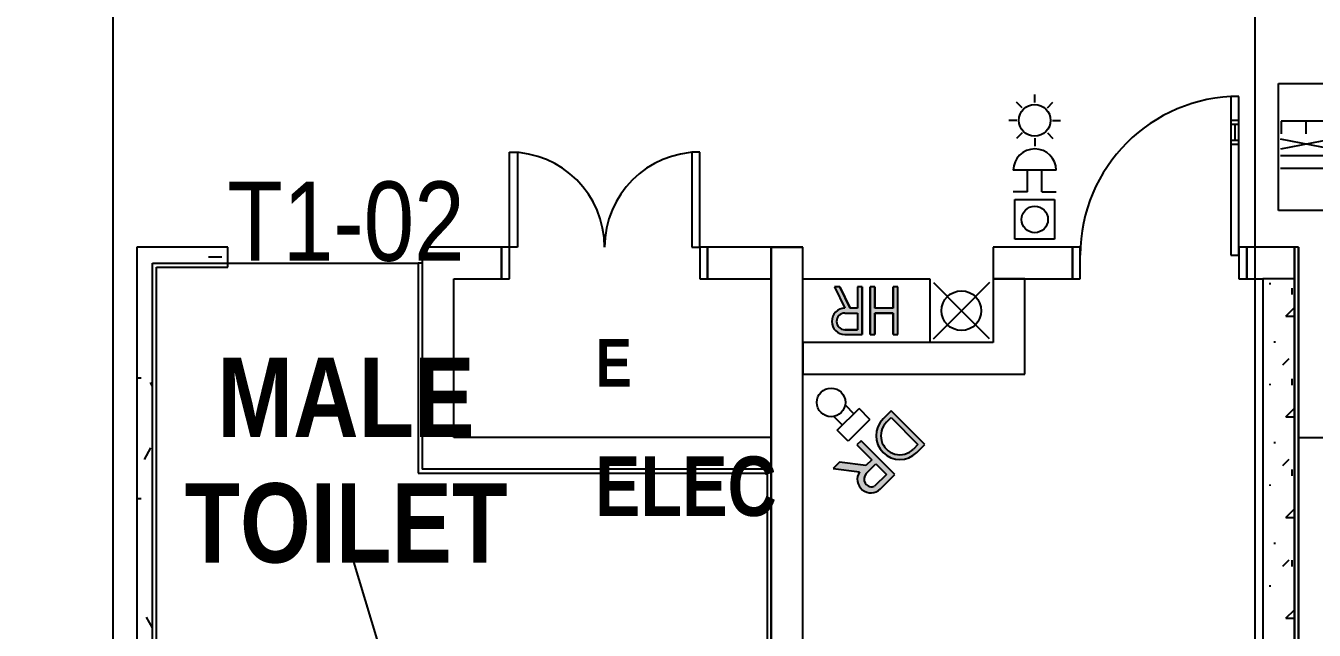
# Model space of a CAD drawing. Header units: millimetres. Extents: x -20146070 to 165023, y -3349561 to 35447.
# Drawn here: x 17136 to 25261, y -51630 to -47818 of the extents above; entities that cross this region are included whole.
import ezdxf

# ---------------------------------------------------------------- set-up
doc = ezdxf.new("R2010")
doc.units = ezdxf.units.MM
doc.header["$LTSCALE"] = 50
doc.linetypes.add('BLK_2 - 1ST_2ND_STOREY_PLAN$0$IDA - Hidden 065', pattern=[537.5, 375, -162.5])
for name, color, linetype in [('BLK_2 - 1ST_2ND_STOREY_PLAN$0$0-1', 8, 'Continuous'), ('BLK_2 - 1ST_2ND_STOREY_PLAN$0$1599_DB_A_BLK2_HQ_R21- LINKVIEW_BLK2_1ST STOREY Toilet JOH$0$A-_DETA----_ED', 8, 'Continuous'), ('BLK_2 - 1ST_2ND_STOREY_PLAN$0$1599_DB_A_BLK2_HQ_R21- LINKVIEW_BLK2_1ST STOREY Toilet JOH$0$A-_DOOR----_E-1', 8, 'Continuous'), ('BLK_2 - 1ST_2ND_STOREY_PLAN$0$1599_DB_A_BLK2_HQ_R21- LINKVIEW_BLK2_1ST STOREY Toilet JOH$0$A-_WALL----_H-2', 8, 'Continuous'), ('BLK_2 - 1ST_2ND_STOREY_PLAN$0$1599_DB_A_BLK2_HQ_R21- LINKVIEW_BLK2_1ST STOREY Toilet JOH$0$S-_COLN----_E', 8, 'Continuous'), ('BLK_2 - 1ST_2ND_STOREY_PLAN$0$A-_DETA----_E-2', 8, 'BLK_2 - 1ST_2ND_STOREY_PLAN$0$IDA - Hidden 065'), ('BLK_2 - 1ST_2ND_STOREY_PLAN$0$A-_DETA----_ED-2', 8, 'Continuous'), ('BLK_2 - 1ST_2ND_STOREY_PLAN$0$A-_DOOR----_E-1', 8, 'Continuous'), ('BLK_2 - 1ST_2ND_STOREY_PLAN$0$A-_FLOR----_E', 8, 'Continuous'), ('BLK_2 - 1ST_2ND_STOREY_PLAN$0$A-_FURT----_E-1', 8, 'Continuous'), ('BLK_2 - 1ST_2ND_STOREY_PLAN$0$A-_ROOMNAME_A', 7, 'Continuous'), ('BLK_2 - 1ST_2ND_STOREY_PLAN$0$A-_WALL----_E', 8, 'Continuous'), ('BLK_2 - 1ST_2ND_STOREY_PLAN$0$A-_WALL----_E-1', 8, 'Continuous'), ('BLK_2 - 1ST_2ND_STOREY_PLAN$0$A-_WALL----_H-1', 8, 'Continuous'), ('BLK_2 - 1ST_2ND_STOREY_PLAN$0$A-_WALLPRTN_E', 8, 'Continuous'), ('BLK_2 - 1ST_2ND_STOREY_PLAN$0$A-_WALLPRTN_E-1', 8, 'Continuous'), ('BLK_2 - 1ST_2ND_STOREY_PLAN$0$E-_FIREALAM_E-1', 8, 'Continuous'), ('BLK_2 - 1ST_2ND_STOREY_PLAN$0$E-_LIGT----_E', 8, 'Continuous'), ('BLK_2 - 1ST_2ND_STOREY_PLAN$0$M-_EQPT----_E-1', 8, 'Continuous'), ('NW_ARCHI RM NAME', 7, 'Continuous'), ('NW_GRID LINE', 8, 'Continuous')]:
    doc.layers.add(name, color=color, linetype=linetype)
doc.styles.add('Arial Narrow_1', font='ARIALN.TTF', dxfattribs={"height": 500})
doc.styles.add('Arial Narrow_B_1', font='ARIALNB.TTF', dxfattribs={"height": 500})
doc.styles.add('Arial Narrow_B_2', font='ARIALNB.TTF', dxfattribs={"height": 375})
doc.styles.add('BLK_2 - 1ST_2ND_STOREY_PLAN$0$Arial Narrow_B_3', font='ARIALNB.TTF', dxfattribs={"height": 300})
pattern_1 = [(0, (0, 0), (1016, 254), [83.82, -678.18, 83.82, -678.18, -4064]), (0, (0, 0), (1016, 254), [-1524, 83.82, -1440.18, 83.82, -678.18, -1778]), (0, (0, 0), (1016, 254), [-3810, 83.82, -424.18, 83.82, -1186.18]), (120, (381, 127), (-727.9705, 752.8818), [83.82, -678.18, 83.82, -678.18, -4064]), (120, (381, 127), (-727.9705, 752.8818), [-1524, 83.82, -1440.18, 83.82, -678.18, -1778]), (120, (381, 127), (-727.9705, 752.8818), [-3810, 83.82, -424.18, 83.82, -1186.18]), (240, (508, 635), (-288.0295, -1006.8818), [83.82, -678.18, 83.82, -678.18, -4064]), (240, (508, 635), (-288.0295, -1006.8818), [-1524, 83.82, -1440.18, 83.82, -678.18, -1778]), (240, (508, 635), (-288.0295, -1006.8818), [-3810, 83.82, -424.18, 83.82, -1186.18])]

# ---------------------------------------------------------------- blocks, each defined once
blk = doc.blocks.new('BLK_2 - 1ST_2ND_STOREY_PLAN$0$IDA - Fire Alarm Bell1 - IDA - Fire Alarm Bell-2587577-BLK 2 1ST STOREY PLAN')
at = {"layer": 'BLK_2 - 1ST_2ND_STOREY_PLAN$0$A-_DETA----_ED-2'}
for p, q in [((-45, -350), (-135, -350)), ((-45, -350), (-45, -485)), ((45, -350), (135, -350)), ((45, -350), (45, -485)), ((-135, -485), (135, -485))]:
    blk.add_line(p, q, dxfattribs=at)
blk.add_arc((0, -485), 135, 180, 360, dxfattribs=at)
blk = doc.blocks.new('BLK_2 - 1ST_2ND_STOREY_PLAN$0$IDA - Manual Call Point1 - IDA - Manual Call Point-2587578-BLK 2 1ST STOREY PLAN')
at = {"layer": 'BLK_2 - 1ST_2ND_STOREY_PLAN$0$A-_DETA----_ED-2'}
for p, q in [((-125, -300), (-125, -50)), ((-125, -50), (125, -50)), ((125, -50), (125, -300)), ((125, -300), (-125, -300))]:
    blk.add_line(p, q, dxfattribs=at)
blk.add_circle((0, -175), 83.3, dxfattribs=at)
blk = doc.blocks.new('BLK_2 - 1ST_2ND_STOREY_PLAN$0$IDA - F - Single - Swing - VP - 1100L X 2200H - B2-FTD01 - 1HR-3251154-BLK 2 1ST STOREY PLAN')
at = {"layer": 'BLK_2 - 1ST_2ND_STOREY_PLAN$0$A-_DOOR----_E-1'}
for p, q in [((500, 1050.8), (450, 1050.8)), ((450, 1050.8), (450, 50.8)), ((500, 50.8), (500, 1050.8)), ((450, 900.8), (500, 900.8)), ((450, 875.8), (500, 875.8)), ((475, 875.8), (475, 775.8)), ((450, 775.8), (500, 775.8)), ((450, 750.8), (500, 750.8)), ((-500, 100), (-550, 100)), ((-550, 100), (-550, -100)), ((-500, -100), (-500, 100)), ((550, 100), (500, 100)), ((500, 100), (500, -100)), ((550, -100), (550, 100)), ((450, 50.8), (500, 50.8)), ((-550, -100), (-500, -100)), ((500, -100), (550, -100))]:
    blk.add_line(p, q, dxfattribs=at)
blk.add_arc((500, 50.8), 1000, 90, 180, dxfattribs=at)
blk = doc.blocks.new('BLK_2 - 1ST_2ND_STOREY_PLAN$0$IDA - Strobe Light - IDA - Strobe Light-3513472-BLK 2 1ST STOREY PLAN')
at = {"layer": 'BLK_2 - 1ST_2ND_STOREY_PLAN$0$A-_DETA----_ED-2'}
for p, q in [((-79.5, 879.5), (-114.9, 914.9)), ((0, 912.5), (0, 962.5)), ((79.5, 879.5), (114.9, 914.9)), ((-112.5, 800), (-162.5, 800)), ((112.5, 800), (162.5, 800)), ((-79.5, 720.5), (-114.9, 685.1)), ((0, 687.5), (0, 637.5)), ((79.5, 720.5), (114.9, 685.1))]:
    blk.add_line(p, q, dxfattribs=at)
blk.add_circle((0, 800), 100, dxfattribs=at)
blk = doc.blocks.new('BLK_2 - 1ST_2ND_STOREY_PLAN$0$IDA - F - Double - Swing - 1300L X 2130H - B2-FTD04 - 2HR-3245310-BLK 2 1ST STOREY PLAN')
at = {"layer": 'BLK_2 - 1ST_2ND_STOREY_PLAN$0$A-_DOOR----_E-1'}
for p, q in [((-600, 700), (-550, 700)), ((-600, 100), (-600, 700)), ((-550, 700), (-550, 100)), ((600, 700), (550, 700)), ((550, 700), (550, 100)), ((600, 100), (600, 700)), ((-600, 100), (-650, 100)), ((-650, 100), (-650, -100)), ((-550, 100), (-600, 100)), ((-600, -100), (-600, 100)), ((550, 100), (600, 100)), ((650, 100), (600, 100)), ((600, 100), (600, -100)), ((650, -100), (650, 100)), ((-650, -100), (-600, -100)), ((600, -100), (650, -100))]:
    blk.add_line(p, q, dxfattribs=at)
for centre, start, end in [((-600, 100), 360, 90), ((600, 100), 90, 180)]:
    blk.add_arc(centre, 600, start, end, dxfattribs=at)
blk = doc.blocks.new('BLK_2 - 1ST_2ND_STOREY_PLAN$0$IDA - Exit Sign - IDA - Exit Sign - One Side-3918079-BLK 2 1ST STOREY PLAN')
at = {"layer": 'BLK_2 - 1ST_2ND_STOREY_PLAN$0$A-_DETA----_ED-2'}
for p, q in [((-363.9, -15.1), (-363.9, -332.5)), ((-283.9, -15.1), (-363.9, -15.1)), ((-248.9, -12.8), (-186, -337.8)), ((-186, -12.8), (-248.9, -337.8)), ((-144.9, -12.8), (-144.9, -337.8)), ((-14.9, -15.3), (-114.9, -15.3)), ((-64.9, -15.3), (-64.9, -337.8)), ((-283.9, -175), (-363.9, -175)), ((-363.9, -332.5), (-283.9, -332.5))]:
    blk.add_line(p, q, dxfattribs=at)
at = {"layer": 'BLK_2 - 1ST_2ND_STOREY_PLAN$0$E-_LIGT----_E'}
for p, q in [((-600, -350), (-600, 0)), ((-600, 0), (200, 0)), ((200, 0), (200, -350)), ((200, -350), (-600, -350))]:
    blk.add_line(p, q, dxfattribs=at)
blk = doc.blocks.new('BLK_2 - 1ST_2ND_STOREY_PLAN$0$IDA - Dry _ Wet Riser - Dry Riser-3621487-BLK 2 1ST STOREY PLAN')
at = {"layer": 'BLK_2 - 1ST_2ND_STOREY_PLAN$0$A-_DETA----_ED-2'}
h = blk.add_hatch(color=256, dxfattribs=at)
h.paths.add_polyline_path([(389.2, -285.5), (520.5, -182.9), (527.1, -202.7), (538.4, -220.2), (559.8, -238), (571.7, -244.7), (591.8, -250.2), (612.6, -250.6), (632.9, -246), (651.5, -236.6), (667.9, -222), (679.2, -205.9), (686.7, -186.5), (689.2, -165.8), (689.2, -36.5), (389.2, -36.5), (389.2, -74.5), (520.5, -74.5), (520.5, -126.7), (389.2, -229.2)])
h.paths.add_polyline_path([(570.9, -193.6), (563.9, -183.8), (558.8, -167), (558, -145.4), (558, -74.5), (651.7, -74.5), (651.7, -179.8), (640.1, -195.8), (636.8, -199), (626.7, -205.2), (609.8, -208.9), (603, -209.2), (591.1, -206.8), (580.2, -201.5)])
h.paths.add_polyline_path([(433.2, 51.9), (464.2, 28.1), (500.4, 13.1), (539.2, 8), (578, 13.1), (620.1, 32.6), (645.3, 51.9), (669.1, 83), (684.1, 119.2), (689.2, 169.1), (689.2, 229.1), (389.2, 229.1), (389.2, 158), (394.3, 119.2), (409.3, 83)])
h.paths.add_polyline_path([(454.4, 73.1), (432.1, 105.8), (423.3, 126.9), (419.2, 158), (419.2, 199.1), (659.2, 199.1), (657.6, 145.7), (653, 121.8), (643.1, 98), (624.1, 73.1), (591.5, 50.9), (570.3, 42.1), (539.2, 38), (504, 43.8), (479.2, 54.1)])
for p, q in [((689.2, 229.1), (389.2, 229.1)), ((389.2, 229.1), (389.2, 158)), ((419.2, 158), (419.2, 199.1)), ((419.2, 199.1), (659.2, 199.1)), ((659.2, 199.1), (659.2, 158)), ((689.2, 158), (689.2, 229.1)), ((333, 97.4), (235.5, 97.4)), ((235.5, -97.4), (235.5, 97.4)), ((333, 97.4), (333, -97.4)), ((158.1, 51), (235.5, 51)), ((158.1, -51), (235.5, -51)), ((689.2, -36.5), (389.2, -36.5)), ((389.2, -36.5), (389.2, -74.5)), ((389.2, -74.5), (520.5, -74.5)), ((520.5, -74.5), (520.5, -126.7)), ((558, -74.5), (651.7, -74.5)), ((558, -160.5), (558, -74.5)), ((651.7, -74.5), (651.7, -179.8)), ((689.2, -165.8), (689.2, -36.5)), ((333, -97.4), (235.5, -97.4)), ((520.5, -126.7), (389.2, -229.2)), ((389.2, -285.5), (520.5, -182.9)), ((389.2, -229.2), (389.2, -285.5))]:
    blk.add_line(p, q, dxfattribs=at)
blk.add_circle((84, 0), 90, dxfattribs=at)
for centre, radius, start, end in [((539.2, 158), 150, 180, 360), ((539.2, 158), 120, 180, 0), ((606.9, -160.5), 48.9, 180, 336.65864), ((604, -165.8), 85.2, 191.6067, 360)]:
    blk.add_arc(centre, radius, start, end, dxfattribs=at)
blk = doc.blocks.new('BLK_2 - 1ST_2ND_STOREY_PLAN$0$IDA - Hosereel - Scaled - HR-3516646-BLK 2 1ST STOREY PLAN')
at = {"layer": 'BLK_2 - 1ST_2ND_STOREY_PLAN$0$A-_DETA----_ED-2'}
blk.add_hatch(color=256, dxfattribs=at).paths.add_polyline_path([(-136.7, -50), (-150, -50), (-150, -350), (-120, -350), (-120, -215), (-5, -215), (-5, -350), (25, -350), (25, -50), (-5, -50), (-5, -185), (-120, -185), (-120, -50)])
h = blk.add_hatch(color=256, dxfattribs=at)
h.paths.add_polyline_path([(185, -50), (75, -50), (75, -350), (105, -350), (105, -215), (151.7, -215), (216.7, -350), (250, -350), (185, -215), (216.7, -207.9), (230.5, -200.7), (250, -182.2), (256.4, -173.7), (264.7, -153.9), (267.5, -132.5), (264.7, -111.1), (250, -82.8), (243.3, -74.2), (216.7, -57.1), (198.6, -51.8)])
h.paths.add_polyline_path([(105, -80), (198.6, -81.8), (216.7, -91.2), (222.1, -95.4), (232.5, -111.1), (235.7, -118.9), (237.5, -132.5), (235.7, -146.1), (230.5, -158.7), (216.7, -173.8), (206.4, -180), (198.6, -183.2), (185, -185), (105, -185)])
for p, q in [((-350, -400), (-350, 0)), ((-350, 0), (450, 0)), ((450, 0), (450, -400)), ((-120, -50), (-150, -50)), ((-150, -50), (-150, -350)), ((-120, -50), (-150, -50)), ((-150, -50), (-150, -350)), ((-120, -50), (-120, -185)), ((-120, -185), (-120, -50)), ((25, -50), (-5, -50)), ((-5, -185), (-5, -50)), ((25, -50), (-5, -50)), ((-5, -50), (-5, -185)), ((25, -50), (25, -350)), ((25, -350), (25, -50)), ((75, -350), (75, -50)), ((185, -50), (75, -50)), ((185, -50), (75, -50)), ((75, -50), (75, -350)), ((105, -185), (105, -80)), ((185, -80), (105, -80)), ((105, -185), (105, -80)), ((105, -80), (185, -80)), ((-120, -185), (-5, -185)), ((-5, -185), (-120, -185)), ((-120, -215), (-5, -215)), ((-120, -215), (-120, -350)), ((-120, -350), (-120, -215)), ((-120, -215), (-5, -215)), ((-5, -350), (-5, -215)), ((-5, -215), (-5, -350)), ((185, -185), (105, -185)), ((185, -185), (105, -185)), ((105, -350), (105, -215)), ((105, -215), (151.7, -215)), ((105, -350), (105, -215)), ((105, -215), (151.7, -215)), ((216.7, -350), (151.7, -215)), ((151.7, -215), (216.7, -350)), ((250, -350), (185, -215)), ((250, -350), (185, -215)), ((450, -400), (-350, -400)), ((-150, -350), (-120, -350)), ((-150, -350), (-120, -350)), ((-5, -350), (25, -350)), ((-5, -350), (25, -350)), ((75, -350), (105, -350)), ((75, -350), (105, -350)), ((216.7, -350), (250, -350)), ((216.7, -350), (250, -350))]:
    blk.add_line(p, q, dxfattribs=at)
for radius in [82.5, 82.5, 52.5, 52.5]:
    blk.add_arc((185, -132.5), radius, 270, 90, dxfattribs=at)
blk = doc.blocks.new('BLK_2 - 1ST_2ND_STOREY_PLAN$0$IDA- Fire Extinguisher - 3kg AB-3984954-BLK 2 1ST STOREY PLAN')
at = {"layer": 'BLK_2 - 1ST_2ND_STOREY_PLAN$0$A-_DETA----_ED-2'}
for p in [(-226.8, 376.8), (126.8, 376.8), (-226.8, 23.2), (126.8, 23.2)]:
    blk.add_line(p, (-50, 200), dxfattribs=at)
blk.add_circle((-50, 200), 125, dxfattribs=at)
blk = doc.blocks.new('BLK_2 - 1ST_2ND_STOREY_PLAN$0$1599_DB_A_BLK2_HQ_R21_rvt-1-BLK 2 1ST STOREY PLAN')
at = {"layer": 'BLK_2 - 1ST_2ND_STOREY_PLAN$0$A-_WALL----_H-1'}
h = blk.add_hatch(dxfattribs=at)
h.set_pattern_fill('FP_4', color=256, style=0, pattern_type=2)
h.set_pattern_definition([(0, (0, 0), (635, 635), [79.375, -555.625]), (90, (0, 0), (-635, 635), [79.375, -555.625]), (135, (79.38, 0), (-635.0003, 0), [112.253, -785.772]), (0, (79.4, 357.2), (635, 635), [79.375, -555.625]), (45, (119.06, 317.5), (0, 635.0003), [56.127, -841.899]), (135, (119.06, 317.5), (-635.0003, 0), [56.127, -841.899]), (0, (317.5, 515.94), (635, 635), [112.253, -522.747]), (45, (317.5, 515.94), (0, 635.0003), [79.375, -818.651]), (135, (429.75, 515.94), (-635.0003, 0), [79.375, -818.651]), (90, (436.56, 158.75), (-635, 635), [79.375, -555.625]), (45, (436.56, 158.75), (0, 635.0003), [56.127, -841.899]), (135, (476.25, 198.44), (-635.0003, 0), [56.127, -841.899]), (0, (79.4, 158.75), (635, 635), [39.687, -531.812]), (0, (555.6, 317.5), (635, 635), [39.687, -531.812]), (90, (357.2, 396.9), (-635, 635), [39.687, -531.812]), (135, (436.56, 39.7), (-635.0003, 0), [56.127, -841.899]), (135, (158.75, 476.25), (-635.0003, 0), [56.127, -841.899]), (45, (297.66, 208.36), (0, 635.0003), [56.127, -841.899]), (90, (218.3, 79.4), (-635, 635), [9.922, -625.078]), (90, (248.05, 347.27), (-635, 635), [9.922, -625.078]), (90, (545.7, 456.4), (-635, 635), [9.922, -625.078]), (90, (555.6, 119.06), (-635, 635), [9.922, -625.078])])
h.paths.add_polyline_path([(-117236.4, -99227.4), (-117036.4, -99227.4), (-117036.4, -92142.4), (-117236.4, -92142.4), (-117236.4, -98125.6)])
at = {"layer": 'BLK_2 - 1ST_2ND_STOREY_PLAN$0$A-_DETA----_E-2'}
blk.add_line((-117011.4, -93142.4), (-115811.4, -93142.4), dxfattribs=at)
at = {"layer": 'BLK_2 - 1ST_2ND_STOREY_PLAN$0$A-_FLOR----_E'}
for p, q in [((-120336.4, -93342.4), (-120336.4, -91942.4)), ((-120336.4, -91942.4), (-120136.9, -91942.4)), ((-120136.4, -91942.4), (-120336.4, -91942.4)), ((-120336.4, -91942.4), (-120336.4, -92142.4)), ((-117036.4, -91942.4), (-117386.4, -91942.4)), ((-117036.4, -92142.4), (-117036.4, -91942.4)), ((-117011.4, -91942.4), (-117011.4, -99627.4)), ((-120336.4, -92142.4), (-120336.4, -99627.4)), ((-117036.4, -99627.4), (-117036.4, -92142.4)), ((-120336.4, -97162.4), (-120336.4, -93342.4))]:
    blk.add_line(p, q, dxfattribs=at)
at = {"layer": 'BLK_2 - 1ST_2ND_STOREY_PLAN$0$A-_WALL----_E'}
for p, q in [((-117036.4, -91942.4), (-117036.4, -92142.4)), ((-117036.4, -92142.4), (-117236.4, -92142.4)), ((-117036.4, -92142.4), (-117036.4, -99627.4))]:
    blk.add_line(p, q, dxfattribs=at)
at = {"layer": 'BLK_2 - 1ST_2ND_STOREY_PLAN$0$A-_WALL----_E-1'}
for p, q in [((-117236.4, -92142.4), (-117236.4, -99427.4)), ((-117011.4, -99652.4), (-117011.4, -92142.4))]:
    blk.add_line(p, q, dxfattribs=at)
at = {"layer": 'BLK_2 - 1ST_2ND_STOREY_PLAN$0$A-_WALLPRTN_E'}
for p, q in [((-118436.4, -92142.4), (-118436.4, -91942.4)), ((-117336.4, -91942.4), (-117336.4, -92142.4))]:
    blk.add_line(p, q, dxfattribs=at)
at = {"layer": 'BLK_2 - 1ST_2ND_STOREY_PLAN$0$A-_WALLPRTN_E-1'}
for p, q in [((-120336.4, -91942.4), (-120736.4, -91942.4)), ((-120736.4, -91942.4), (-120736.4, -92142.4)), ((-120136.4, -91942.4), (-120336.4, -91942.4)), ((-120136.4, -92142.4), (-120136.4, -91942.4)), ((-118436.4, -91942.4), (-118936.4, -91942.4)), ((-118936.4, -91942.4), (-118936.4, -92142.4)), ((-118436.4, -92142.4), (-118436.4, -91942.4)), ((-117036.4, -91942.4), (-117336.4, -91942.4)), ((-117336.4, -91942.4), (-117336.4, -92142.4)), ((-117011.4, -91942.4), (-117036.4, -91942.4)), ((-117011.4, -92142.4), (-117011.4, -91942.4)), ((-120736.4, -92142.4), (-120336.4, -92142.4)), ((-120336.4, -92142.4), (-120336.4, -93142.4)), ((-120136.4, -99427.4), (-120136.4, -92142.4)), ((-118936.4, -92142.4), (-118436.4, -92142.4)), ((-118936.4, -92142.4), (-118936.4, -92542.4)), ((-118736.4, -92142.4), (-118936.4, -92142.4)), ((-118736.4, -92742.4), (-118736.4, -92142.4)), ((-117336.4, -92142.4), (-117236.4, -92142.4)), ((-118936.4, -92542.4), (-120136.4, -92542.4)), ((-120136.4, -92542.4), (-120136.4, -92742.4)), ((-120136.4, -92742.4), (-118936.4, -92742.4)), ((-118936.4, -92742.4), (-118736.4, -92742.4)), ((-120336.4, -93342.4), (-120336.4, -97117.4)), ((-120336.4, -97162.4), (-120336.4, -93342.4))]:
    blk.add_line(p, q, dxfattribs=at)
at = {"layer": 'BLK_2 - 1ST_2ND_STOREY_PLAN$0$A-_DOOR----_E-1'}
for name, p in [('BLK_2 - 1ST_2ND_STOREY_PLAN$0$IDA - F - Single - Swing - VP - 1100L X 2200H - B2-FTD01 - 1HR-3251154-BLK 2 1ST STOREY PLAN', (-117886.4, -92042.4)), ('BLK_2 - 1ST_2ND_STOREY_PLAN$0$IDA - F - Double - Swing - 1300L X 2130H - B2-FTD04 - 2HR-3245310-BLK 2 1ST STOREY PLAN', (-121386.4, -92042.4))]:
    blk.add_blockref(name, p, dxfattribs=at)
at = {"layer": 'BLK_2 - 1ST_2ND_STOREY_PLAN$0$A-_FURT----_E-1', "rotation": 270}
blk.add_blockref('BLK_2 - 1ST_2ND_STOREY_PLAN$0$IDA - Exit Sign - IDA - Exit Sign - One Side-3918079-BLK 2 1ST STOREY PLAN', (-116786.4, -91510.6), dxfattribs=at)
at = {"layer": 'BLK_2 - 1ST_2ND_STOREY_PLAN$0$A-_FURT----_E-1'}
blk.add_blockref('BLK_2 - 1ST_2ND_STOREY_PLAN$0$IDA- Fire Extinguisher - 3kg AB-3984954-BLK 2 1ST STOREY PLAN', (-119086.4, -92542.4), dxfattribs=at)
at = {"layer": 'BLK_2 - 1ST_2ND_STOREY_PLAN$0$E-_FIREALAM_E-1'}
blk.add_blockref('BLK_2 - 1ST_2ND_STOREY_PLAN$0$IDA - Strobe Light - IDA - Strobe Light-3513472-BLK 2 1ST STOREY PLAN', (-118673.9, -91942.4), dxfattribs=at)
at = {"layer": 'BLK_2 - 1ST_2ND_STOREY_PLAN$0$E-_FIREALAM_E-1', "rotation": 180}
for name in ['BLK_2 - 1ST_2ND_STOREY_PLAN$0$IDA - Fire Alarm Bell1 - IDA - Fire Alarm Bell-2587577-BLK 2 1ST STOREY PLAN', 'BLK_2 - 1ST_2ND_STOREY_PLAN$0$IDA - Manual Call Point1 - IDA - Manual Call Point-2587578-BLK 2 1ST STOREY PLAN']:
    blk.add_blockref(name, (-118673.9, -91942.4), dxfattribs=at)
at = {"layer": 'BLK_2 - 1ST_2ND_STOREY_PLAN$0$M-_EQPT----_E-1'}
for name, p, rotation in [('BLK_2 - 1ST_2ND_STOREY_PLAN$0$IDA - Hosereel - Scaled - HR-3516646-BLK 2 1ST STOREY PLAN', (-119686.4, -92542.4), 180), ('BLK_2 - 1ST_2ND_STOREY_PLAN$0$IDA - Dry _ Wet Riser - Dry Riser-3621487-BLK 2 1ST STOREY PLAN', (-120017.3, -92861.4), 315.0000000000008)]:
    blk.add_blockref(name, p, dxfattribs=dict(at, rotation=rotation))
blk = doc.blocks.new('BLK_2 - 1ST_2ND_STOREY_PLAN$0$1599_DB_A_BLK2_HQ_R21- LINKVIEW_BLK2_1ST STOREY Toilet JOH$0$IDA- Fire Extinguisher - 3kg AB-3984954-LINKVIEW_BLK2_1ST STOREY')
at = {"layer": 'BLK_2 - 1ST_2ND_STOREY_PLAN$0$1599_DB_A_BLK2_HQ_R21- LINKVIEW_BLK2_1ST STOREY Toilet JOH$0$A-_DETA----_ED'}
for p in [(-226.8, 376.8), (126.8, 376.8), (-226.8, 23.2), (126.8, 23.2)]:
    blk.add_line(p, (-50, 200), dxfattribs=at)
blk.add_circle((-50, 200), 125, dxfattribs=at)
blk = doc.blocks.new('BLK_2 - 1ST_2ND_STOREY_PLAN$0$1599_DB_A_BLK2_HQ_R21- LINKVIEW_BLK2_1ST STOREY Toilet JOH$0$IDA - Hosereel - Scaled - HR-3516646-LINKVIEW_BLK2_1ST STOREY')
at = {"layer": 'BLK_2 - 1ST_2ND_STOREY_PLAN$0$1599_DB_A_BLK2_HQ_R21- LINKVIEW_BLK2_1ST STOREY Toilet JOH$0$A-_DETA----_ED'}
blk.add_hatch(color=256, dxfattribs=at).paths.add_polyline_path([(-120, -50), (-150, -50), (-150, -350), (-120, -350), (-120, -215), (-5, -215), (-5, -350), (25, -350), (25, -50), (-5, -50), (-5, -185), (-120, -185)], flags=0)
h = blk.add_hatch(color=256, dxfattribs=at)
h.paths.add_polyline_path([(185, -50), (75, -50), (75, -350), (105, -350), (105, -215), (151.7, -215), (216.7, -350), (250, -350), (185, -215), (206.4, -212.2), (226.3, -203.9), (243.8, -190.2), (256.4, -173.7), (264.7, -153.9), (267.5, -132.5), (264.7, -111.1), (256.4, -91.2), (243.3, -74.2), (226.3, -61.1), (206.4, -52.8)], flags=0)
h.paths.add_polyline_path([(105, -80), (198.6, -81.8), (211.2, -87), (222.1, -95.4), (230.5, -106.2), (235.7, -118.9), (237.5, -132.5), (235.7, -146.1), (230.5, -158.7), (222.1, -169.6), (211.2, -178), (198.6, -183.2), (185, -185), (105, -185)], flags=0)
for p, q in [((-350, -400), (-350, 0)), ((-350, 0), (450, 0)), ((450, 0), (450, -400)), ((-120, -50), (-150, -50)), ((-150, -50), (-150, -350)), ((-120, -50), (-150, -50)), ((-150, -50), (-150, -350)), ((-120, -50), (-120, -185)), ((-120, -185), (-120, -50)), ((25, -50), (-5, -50)), ((-5, -185), (-5, -50)), ((25, -50), (-5, -50)), ((-5, -50), (-5, -185)), ((25, -50), (25, -350)), ((25, -350), (25, -50)), ((75, -350), (75, -50)), ((185, -50), (75, -50)), ((185, -50), (75, -50)), ((75, -50), (75, -350)), ((105, -185), (105, -80)), ((185, -80), (105, -80)), ((105, -185), (105, -80)), ((105, -80), (185, -80)), ((-120, -185), (-5, -185)), ((-5, -185), (-120, -185)), ((-120, -215), (-5, -215)), ((-120, -215), (-120, -350)), ((-120, -350), (-120, -215)), ((-120, -215), (-5, -215)), ((-5, -350), (-5, -215)), ((-5, -215), (-5, -350)), ((185, -185), (105, -185)), ((185, -185), (105, -185)), ((105, -350), (105, -215)), ((105, -215), (151.7, -215)), ((105, -350), (105, -215)), ((105, -215), (151.7, -215)), ((216.7, -350), (151.7, -215)), ((151.7, -215), (216.7, -350)), ((250, -350), (185, -215)), ((250, -350), (185, -215)), ((450, -400), (-350, -400)), ((-150, -350), (-120, -350)), ((-150, -350), (-120, -350)), ((-5, -350), (25, -350)), ((-5, -350), (25, -350)), ((75, -350), (105, -350)), ((75, -350), (105, -350)), ((216.7, -350), (250, -350)), ((216.7, -350), (250, -350))]:
    blk.add_line(p, q, dxfattribs=at)
for radius in [82.5, 82.5, 52.5, 52.5]:
    blk.add_arc((185, -132.5), radius, 270, 90, dxfattribs=at)
blk = doc.blocks.new('BLK_2 - 1ST_2ND_STOREY_PLAN$0$1599_DB_A_BLK2_HQ_R21- LINKVIEW_BLK2_1ST STOREY Toilet JOH$0$IDA - Dry _ Wet Riser - Dry Riser-3621487-LINKVIEW_BLK2_1ST STOREY')
at = {"layer": 'BLK_2 - 1ST_2ND_STOREY_PLAN$0$1599_DB_A_BLK2_HQ_R21- LINKVIEW_BLK2_1ST STOREY Toilet JOH$0$A-_DETA----_ED'}
h = blk.add_hatch(color=256, dxfattribs=at)
h.paths.add_polyline_path([(433.2, 51.9), (464.2, 28.1), (500.4, 13.1), (539.2, 8), (578, 13.1), (614.2, 28.1), (645.3, 51.9), (669.1, 83), (684.1, 119.2), (689.2, 158), (689.2, 229.1), (389.2, 229.1), (389.2, 158), (394.3, 119.2), (414.6, 76.1)], flags=0)
h.paths.add_polyline_path([(454.4, 73.1), (435.3, 98), (423.3, 126.9), (419.2, 158), (419.2, 199.1), (659.2, 199.1), (659.2, 158), (655.1, 126.9), (643.1, 98), (624.1, 73.1), (599.2, 54.1), (570.3, 42.1), (539.2, 38), (508.2, 42.1), (479.2, 54.1)], flags=0)
h = blk.add_hatch(color=256, dxfattribs=at)
h.paths.add_polyline_path([(389.2, -285.5), (520.5, -182.9), (527.1, -202.7), (538.4, -220.2), (553.5, -234.5), (571.7, -244.7), (591.8, -250.2), (612.6, -250.6), (632.9, -246), (651.5, -236.6), (667.2, -222.9), (679.2, -205.9), (686.7, -186.5), (689.2, -165.8), (689.2, -36.5), (389.2, -36.5), (389.2, -74.5), (520.5, -74.5), (520.5, -126.7), (389.2, -229.2)], flags=0)
h.paths.add_polyline_path([(570.9, -193.6), (563.9, -183.8), (559.5, -172.5), (558, -160.5), (558, -74.5), (651.7, -74.5), (651.7, -179.8), (645.6, -190.3), (637.1, -198.9), (626.7, -205.2), (615.1, -208.7), (603, -209.2), (591.1, -206.8), (580.2, -201.5)], flags=0)
for p, q in [((689.2, 229.1), (389.2, 229.1)), ((389.2, 229.1), (389.2, 158)), ((419.2, 158), (419.2, 199.1)), ((419.2, 199.1), (659.2, 199.1)), ((659.2, 199.1), (659.2, 158)), ((689.2, 158), (689.2, 229.1)), ((333, 97.4), (235.5, 97.4)), ((235.5, -97.4), (235.5, 97.4)), ((333, 97.4), (333, -97.4)), ((158.1, 51), (235.5, 51)), ((158.1, -51), (235.5, -51)), ((689.2, -36.5), (389.2, -36.5)), ((389.2, -36.5), (389.2, -74.5)), ((389.2, -74.5), (520.5, -74.5)), ((520.5, -74.5), (520.5, -126.7)), ((558, -74.5), (651.7, -74.5)), ((558, -160.5), (558, -74.5)), ((651.7, -74.5), (651.7, -179.8)), ((689.2, -165.8), (689.2, -36.5)), ((333, -97.4), (235.5, -97.4)), ((520.5, -126.7), (389.2, -229.2)), ((389.2, -285.5), (520.5, -182.9)), ((389.2, -229.2), (389.2, -285.5))]:
    blk.add_line(p, q, dxfattribs=at)
blk.add_circle((84, 0), 90, dxfattribs=at)
for centre, radius, start, end in [((539.2, 158), 150, 180, 360), ((539.2, 158), 120, 180, 0), ((606.9, -160.5), 48.9, 180, 336.65864), ((604, -165.8), 85.2, 191.6067, 360)]:
    blk.add_arc(centre, radius, start, end, dxfattribs=at)
blk = doc.blocks.new('BLK_2 - 1ST_2ND_STOREY_PLAN$0$1599_DB_A_BLK2_HQ_R21- LINKVIEW_BLK2_1ST STOREY Toilet JOH$0$IDA - F - Double - Swing - 1300L X 2130H - B2-FTD04 - 2HR-3245310-LINKVIEW_BLK2_1ST STOREY')
at = {"layer": 'BLK_2 - 1ST_2ND_STOREY_PLAN$0$1599_DB_A_BLK2_HQ_R21- LINKVIEW_BLK2_1ST STOREY Toilet JOH$0$A-_DOOR----_E-1'}
for p, q in [((-600, 700), (-550, 700)), ((-600, 100), (-600, 700)), ((-550, 700), (-550, 100)), ((600, 700), (550, 700)), ((550, 700), (550, 100)), ((600, 100), (600, 700)), ((-600, 100), (-650, 100)), ((-550, 100), (-600, 100)), ((-600, -100), (-600, 100)), ((550, 100), (600, 100)), ((650, 100), (600, 100)), ((600, 100), (600, -100)), ((-650, -100), (-600, -100)), ((600, -100), (650, -100))]:
    blk.add_line(p, q, dxfattribs=at)
for centre, start, end in [((-600, 100), 360, 90), ((600, 100), 90, 180)]:
    blk.add_arc(centre, 600, start, end, dxfattribs=at)
blk = doc.blocks.new('BLK_2 - 1ST_2ND_STOREY_PLAN$0$1599_DB_A_BLK2_HQ_R21- LINKVIEW_BLK2_1ST STOREY Toilet JOH$0$IDA - Strobe Light - IDA - Strobe Light-3513472-LINKVIEW_BLK2_1ST STOREY')
at = {"layer": 'BLK_2 - 1ST_2ND_STOREY_PLAN$0$1599_DB_A_BLK2_HQ_R21- LINKVIEW_BLK2_1ST STOREY Toilet JOH$0$A-_DETA----_ED'}
for p, q in [((-79.5, 879.5), (-114.9, 914.9)), ((0, 912.5), (0, 962.5)), ((79.5, 879.5), (114.9, 914.9)), ((-112.5, 800), (-162.5, 800)), ((112.5, 800), (162.5, 800)), ((-79.5, 720.5), (-114.9, 685.1)), ((0, 687.5), (0, 637.5)), ((79.5, 720.5), (114.9, 685.1))]:
    blk.add_line(p, q, dxfattribs=at)
blk.add_circle((0, 800), 100, dxfattribs=at)
blk = doc.blocks.new('BLK_2 - 1ST_2ND_STOREY_PLAN$0$1599_DB_A_BLK2_HQ_R21- LINKVIEW_BLK2_1ST STOREY Toilet JOH$0$IDA - F - Single - Swing - VP - 1100L X 2200H - B2-FTD01 - 1HR-3251154-LINKVIEW_BLK2_1ST STOREY')
at = {"layer": 'BLK_2 - 1ST_2ND_STOREY_PLAN$0$1599_DB_A_BLK2_HQ_R21- LINKVIEW_BLK2_1ST STOREY Toilet JOH$0$A-_DOOR----_E-1'}
for p, q in [((500, 1050.8), (450, 1050.8)), ((450, 1050.8), (450, 50.8)), ((500, 50.8), (500, 1050.8)), ((450, 900.8), (500, 900.8)), ((450, 875.8), (500, 875.8)), ((475, 875.8), (475, 775.8)), ((450, 775.8), (500, 775.8)), ((450, 750.8), (500, 750.8)), ((-500, 100), (-550, 100)), ((-500, -100), (-500, 100)), ((550, 100), (500, 100)), ((450, 50.8), (500, 50.8)), ((500, 50.8), (500, -100)), ((-550, -100), (-500, -100)), ((500, -100), (550, -100))]:
    blk.add_line(p, q, dxfattribs=at)
blk.add_arc((500, 50.8), 1000, 90, 180, dxfattribs=at)
blk = doc.blocks.new('BLK_2 - 1ST_2ND_STOREY_PLAN$0$1599_DB_A_BLK2_HQ_R21- LINKVIEW_BLK2_1ST STOREY Toilet JOH$0$IDA - Manual Call Point1 - IDA - Manual Call Point-2587578-LINKVIEW_BLK2_1ST STOREY')
at = {"layer": 'BLK_2 - 1ST_2ND_STOREY_PLAN$0$1599_DB_A_BLK2_HQ_R21- LINKVIEW_BLK2_1ST STOREY Toilet JOH$0$A-_DETA----_ED'}
for p, q in [((-125, -300), (-125, -50)), ((-125, -50), (125, -50)), ((125, -50), (125, -300)), ((125, -300), (-125, -300))]:
    blk.add_line(p, q, dxfattribs=at)
blk.add_circle((0, -175), 83.3, dxfattribs=at)
blk = doc.blocks.new('BLK_2 - 1ST_2ND_STOREY_PLAN$0$1599_DB_A_BLK2_HQ_R21- LINKVIEW_BLK2_1ST STOREY Toilet JOH$0$IDA - Fire Alarm Bell1 - IDA - Fire Alarm Bell-2587577-LINKVIEW_BLK2_1ST STOREY')
at = {"layer": 'BLK_2 - 1ST_2ND_STOREY_PLAN$0$1599_DB_A_BLK2_HQ_R21- LINKVIEW_BLK2_1ST STOREY Toilet JOH$0$A-_DETA----_ED'}
for p, q in [((-45, -350), (-135, -350)), ((-45, -350), (-45, -485)), ((45, -350), (135, -350)), ((45, -350), (45, -485)), ((-135, -485), (135, -485))]:
    blk.add_line(p, q, dxfattribs=at)
blk.add_arc((0, -485), 135, 180, 360, dxfattribs=at)
blk = doc.blocks.new('BLK_2 - 1ST_2ND_STOREY_PLAN$0$1599_DB_A_BLK2_HQ_R21- LINKVIEW_BLK2_1ST STOREY Toilet JOH')
at = {"layer": 'BLK_2 - 1ST_2ND_STOREY_PLAN$0$1599_DB_A_BLK2_HQ_R21- LINKVIEW_BLK2_1ST STOREY Toilet JOH$0$A-_WALL----_H-2'}
h = blk.add_hatch(dxfattribs=at)
h.set_pattern_fill('FP_2', color=256, style=0, pattern_type=2)
h.set_pattern_definition(pattern_1)
h.paths.add_polyline_path([(6370.7, -47974.7), (6370.7, -47824.7), (6270.7, -47824.7), (6270.7, -47974.7), (6320.7, -47974.7)], flags=0)
at = {"layer": 'BLK_2 - 1ST_2ND_STOREY_PLAN$0$1599_DB_A_BLK2_HQ_R21- LINKVIEW_BLK2_1ST STOREY Toilet JOH$0$S-_COLN----_E'}
h = blk.add_hatch(dxfattribs=at)
h.set_pattern_fill('FP_2', color=256, style=0, pattern_type=2)
h.set_pattern_definition(pattern_1)
h.paths.add_polyline_path([(7545.7, -49314.7), (7545.7, -49214.7), (6970.7, -49214.7), (6970.7, -49314.7), (7070.7, -49314.7)], flags=0)
h = blk.add_hatch(dxfattribs=at)
h.set_pattern_fill('FP_2', color=256, style=0, pattern_type=2)
h.set_pattern_definition(pattern_1)
h.paths.add_polyline_path([(7069.1, -53224.7), (7070.7, -53224.7), (7070.7, -49314.7), (6970.7, -49314.7), (6970.7, -53224.7)], flags=0)
for p, q in [((7545.7, -49214.7), (6970.7, -49214.7)), ((6970.7, -49214.7), (6970.7, -53224.7)), ((7545.7, -49339.7), (7545.7, -49214.7)), ((8770.7, -49214.7), (8770.7, -50614.7)), ((9270.7, -49214.7), (8770.7, -49214.7)), ((9270.7, -49414.7), (9270.7, -49214.7)), ((10570.7, -49214.7), (10570.7, -49414.7)), ((11170.7, -49214.7), (10570.7, -49214.7)), ((11170.7, -56499.7), (11170.7, -49214.7)), ((12370.7, -49214.7), (12370.7, -49414.7)), ((12870.7, -49214.7), (12370.7, -49214.7)), ((12870.7, -49414.7), (12870.7, -49214.7)), ((7070.7, -49314.7), (7545.7, -49314.7)), ((7070.7, -53224.7), (7070.7, -49314.7)), ((7545.7, -49314.7), (8745.7, -49314.7)), ((8770.7, -49314.7), (8745.7, -49314.7)), ((8745.7, -49314.7), (8745.7, -50639.7)), ((7095.7, -49339.7), (7545.7, -49339.7)), ((7095.7, -52389.7), (7095.7, -49339.7)), ((8970.7, -50414.7), (8970.7, -49414.7)), ((8970.7, -49414.7), (9270.7, -49414.7)), ((10570.7, -49414.7), (10970.7, -49414.7)), ((10970.7, -49414.7), (10970.7, -50414.7)), ((12570.7, -49414.7), (12370.7, -49414.7)), ((12370.7, -49414.7), (12370.7, -49814.7)), ((12370.7, -49414.7), (12870.7, -49414.7)), ((12570.7, -50014.7), (12570.7, -49414.7)), ((12370.7, -49814.7), (11170.7, -49814.7)), ((11170.7, -50014.7), (12570.7, -50014.7)), ((10970.7, -50414.7), (8970.7, -50414.7)), ((10970.7, -50614.7), (8770.7, -50614.7)), ((10970.7, -56499.7), (10970.7, -50614.7)), ((10970.7, -50614.7), (10970.7, -54389.7)), ((8745.7, -50639.7), (10945.7, -50639.7)), ((10945.7, -50639.7), (10945.7, -56774.7))]:
    blk.add_line(p, q, dxfattribs=at)
for name, p in [('BLK_2 - 1ST_2ND_STOREY_PLAN$0$1599_DB_A_BLK2_HQ_R21- LINKVIEW_BLK2_1ST STOREY Toilet JOH$0$IDA - Strobe Light - IDA - Strobe Light-3513472-LINKVIEW_BLK2_1ST STOREY', (12633.2, -49214.7)), ('BLK_2 - 1ST_2ND_STOREY_PLAN$0$1599_DB_A_BLK2_HQ_R21- LINKVIEW_BLK2_1ST STOREY Toilet JOH$0$IDA - F - Single - Swing - VP - 1100L X 2200H - B2-FTD01 - 1HR-3251154-LINKVIEW_BLK2_1ST STOREY', (13420.7, -49314.7)), ('BLK_2 - 1ST_2ND_STOREY_PLAN$0$1599_DB_A_BLK2_HQ_R21- LINKVIEW_BLK2_1ST STOREY Toilet JOH$0$IDA - F - Double - Swing - 1300L X 2130H - B2-FTD04 - 2HR-3245310-LINKVIEW_BLK2_1ST STOREY', (9920.7, -49314.7)), ('BLK_2 - 1ST_2ND_STOREY_PLAN$0$1599_DB_A_BLK2_HQ_R21- LINKVIEW_BLK2_1ST STOREY Toilet JOH$0$IDA- Fire Extinguisher - 3kg AB-3984954-LINKVIEW_BLK2_1ST STOREY', (12220.7, -49814.7))]:
    blk.add_blockref(name, p, dxfattribs=at)
for name, p, rotation in [('BLK_2 - 1ST_2ND_STOREY_PLAN$0$1599_DB_A_BLK2_HQ_R21- LINKVIEW_BLK2_1ST STOREY Toilet JOH$0$IDA - Fire Alarm Bell1 - IDA - Fire Alarm Bell-2587577-LINKVIEW_BLK2_1ST STOREY', (12633.2, -49214.7), 180), ('BLK_2 - 1ST_2ND_STOREY_PLAN$0$1599_DB_A_BLK2_HQ_R21- LINKVIEW_BLK2_1ST STOREY Toilet JOH$0$IDA - Manual Call Point1 - IDA - Manual Call Point-2587578-LINKVIEW_BLK2_1ST STOREY', (12633.2, -49214.7), 180), ('BLK_2 - 1ST_2ND_STOREY_PLAN$0$1599_DB_A_BLK2_HQ_R21- LINKVIEW_BLK2_1ST STOREY Toilet JOH$0$IDA - Hosereel - Scaled - HR-3516646-LINKVIEW_BLK2_1ST STOREY', (11620.7, -49814.7), 180), ('BLK_2 - 1ST_2ND_STOREY_PLAN$0$1599_DB_A_BLK2_HQ_R21- LINKVIEW_BLK2_1ST STOREY Toilet JOH$0$IDA - Dry _ Wet Riser - Dry Riser-3621487-LINKVIEW_BLK2_1ST STOREY', (11289.8, -50133.7), 315.000000000001)]:
    blk.add_blockref(name, p, dxfattribs=dict(at, rotation=rotation))
blk = doc.blocks.new('BLK_2 - 1ST_2ND_STOREY_PLAN')
blk.add_blockref('BLK_2 - 1ST_2ND_STOREY_PLAN$0$1599_DB_A_BLK2_HQ_R21- LINKVIEW_BLK2_1ST STOREY Toilet JOH', (-131307.1, -42727.7))
at = {"layer": 'BLK_2 - 1ST_2ND_STOREY_PLAN$0$0-1'}
blk.add_blockref('BLK_2 - 1ST_2ND_STOREY_PLAN$0$1599_DB_A_BLK2_HQ_R21_rvt-1-BLK 2 1ST STOREY PLAN', (0, 0), dxfattribs=at)
at = {"layer": 'BLK_2 - 1ST_2ND_STOREY_PLAN$0$A-_ROOMNAME_A', "insert": (-121443.4, -92520.8), "char_height": 300, "width": 300.633, "attachment_point": 1, "style": 'BLK_2 - 1ST_2ND_STOREY_PLAN$0$Arial Narrow_B_3'}
blk.add_mtext('\\fArial Narrow|b1|i0|c0|p34|;E', dxfattribs=at)
blk.add_mtext('\\fArial Narrow|b1|i0|c0|p34|;E', dxfattribs=at)

msp = doc.modelspace()

# ---------------------------------------------------------------- linework, layer by layer
at = {"layer": 'NW_ARCHI RM NAME'}
msp.add_line((20171.2, -54386.4), (19164.8, -51066), dxfattribs=at)
at = {"layer": 'NW_GRID LINE'}
for p, q in [((17686.5, 8788.6), (17686.5, -79047.9)), ((24886.5, 8788.6), (24886.5, -79047.9))]:
    msp.add_line(p, q, dxfattribs=at)

# ---------------------------------------------------------------- block references
msp.add_blockref('BLK_2 - 1ST_2ND_STOREY_PLAN', (142172.9, 42727.7), dxfattribs=at)

# ---------------------------------------------------------------- texts
at = {"layer": 'NW_ARCHI RM NAME', "line_spacing_factor": 0.949189}
for s, insert, char_height, width, attachment_point, style in [('\\pt3175,6350,9525,12700,15875,19050,22225,25400,28575,31750,34925,38100,41275,44450,47625,50800,53975,57150,60325,63500,66675,69850,73025,76200,79375,82550,85725,88900,92075,95250,98425,1.01600E+005;T1-02', (19156.1, -48800.4), 500, 1572.5, 2, 'Arial Narrow_1'), ('\\pt3175,6350,9525,12700,15875,19050,22225,25400,28575,31750,34925,38100,41275,44450,47625,50800,53975,57150,60325,63500,66675,69850,73025,76200,79375,82550,85725,88900,92075,95250,98425,1.01600E+005;MALE\\PTOILET', (19156.1, -51210), 500, 2117.5, 8, 'Arial Narrow_B_1'), ('\\pt3175.00125,6349.99875,9525,12700.00125,15874.99875,19050,22225.00125,25399.99875,28575,31750.00125,34924.99875,38100,41275.00125,44449.99875,47625,50800.00125,53974.99875,57150,60325.00125,63499.99875,66675,69850.00125,73024.99875,76200,79375.00125,82549.99875,85725,88900.00125,92074.99875,95250,98425.00125,1.01600E+005;ELEC', (21299.1, -50914.3), 375, 842.5, 8, 'Arial Narrow_B_2')]:
    msp.add_mtext(s, dxfattribs=dict(at, insert=insert, char_height=char_height, width=width, attachment_point=attachment_point, style=style))

doc.saveas('drawing.dxf')
